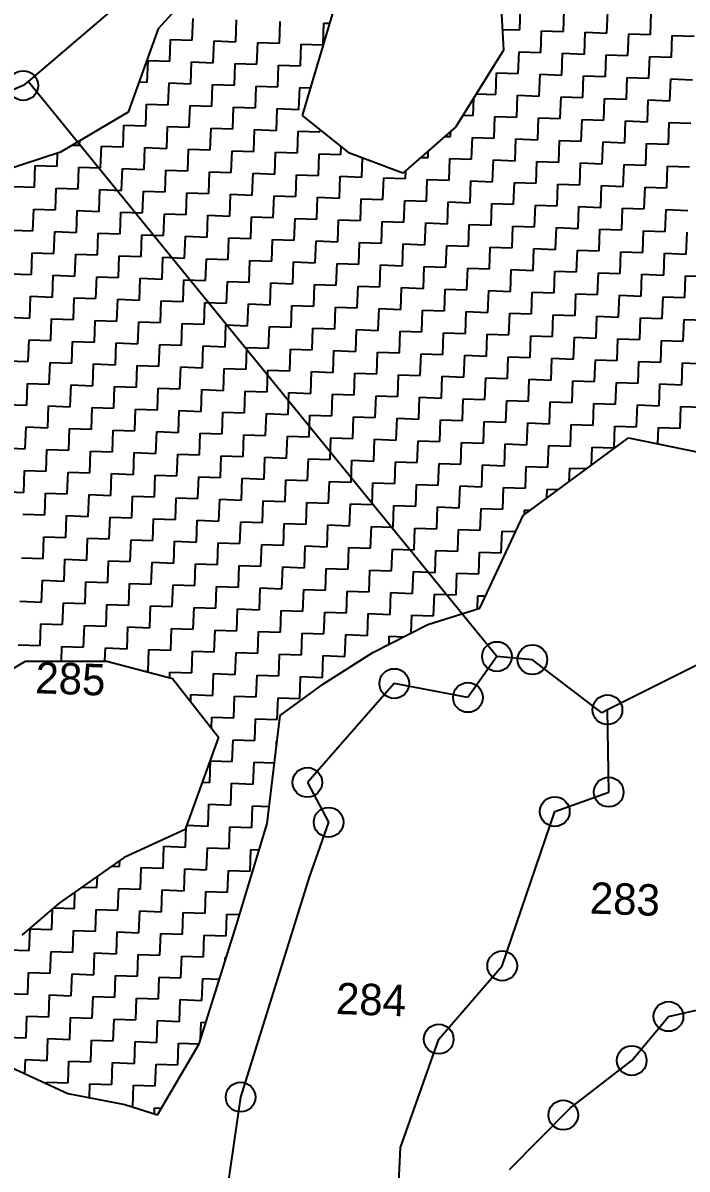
# Model space of a CAD drawing. Header units: metres. Extents: x 287345 to 291891, y 1993918 to 1999987.
# Drawn here: x 289968 to 290275, y 1999167 to 1999696 of the extents above; entities that cross this region are included whole.
import ezdxf
from ezdxf.enums import TextEntityAlignment as Align

# ---------------------------------------------------------------- set-up
doc = ezdxf.new("R2010")
doc.units = ezdxf.units.M
doc.header["$MEASUREMENT"] = 0
for name, color, linetype in [('POLY_HATCH', 12, 'Continuous'), ('POLY_PARCEL', 6, 'Continuous'), ('TEXT_PARCEL', 7, 'Continuous'), ('V_BOUND_LINE', 7, 'Continuous')]:
    doc.layers.add(name, color=color, linetype=linetype)
doc.styles.add('TEXT_MAP', font='')
doc.styles.get('TEXT_MAP').set_extended_font_data('Kruti Dev 050')

msp = doc.modelspace()

# ---------------------------------------------------------------- linework, layer by layer
for centre in [(289968.51, 1999666.63), (290187.21, 1999403.16), (290203.59, 1999401.71), (290139.8, 1999390.7), (290173.8, 1999384.27), (290238.24, 1999378.58), (290099.68, 1999345.09), (290238.8, 1999340.59), (290213.93, 1999331.58), (290109.49, 1999326.68), (290189.63, 1999260.42), (290266.4, 1999237.05), (290160.33, 1999226.64), (290249.44, 1999216.68), (290068.87, 1999199.84), (290217.84, 1999191.58)]:
    msp.add_circle(centre, 6.85)
at = {"layer": 'POLY_HATCH'}
for p, q in [((290061.22, 1999726.41), (290030.83, 1999692.75)), ((290188.61, 1999713.56), (290190.31, 1999682.93)), ((290097.48, 1999652.87), (290111.7, 1999701)), ((290030.83, 1999692.75), (290016.95, 1999654.33)), ((290190.31, 1999682.93), (290168.2, 1999647.58)), ((290016.95, 1999654.33), (289985.71, 1999635.98)), ((290119.11, 1999635.43), (290097.48, 1999652.87)), ((290168.2, 1999647.58), (290143.81, 1999626.21)), ((289985.71, 1999635.98), (289958.99, 1999627.2)), ((290143.81, 1999626.21), (290119.11, 1999635.43)), ((290199.38, 1999468.22), (290247.92, 1999504.02)), ((290247.92, 1999504.02), (290281.06, 1999497.29)), ((290179.24, 1999425.46), (290199.38, 1999468.22)), ((290155.33, 1999417.96), (290179.24, 1999425.46)), ((290129.85, 1999404.97), (290155.33, 1999417.96)), ((290107.09, 1999390.49), (290129.85, 1999404.97)), ((289942.63, 1999385.26), (289969.6, 1999400.99)), ((289969.6, 1999400.99), (290007.15, 1999401.05)), ((290007.15, 1999401.05), (290037.45, 1999393.03)), ((290037.45, 1999393.03), (290058.74, 1999365.87)), ((290087.11, 1999375.91), (290107.09, 1999390.49)), ((290081.17, 1999326.09), (290087.11, 1999375.91)), ((290058.74, 1999365.87), (290043.33, 1999323.34)), ((290043.33, 1999323.34), (290015.07, 1999310.44)), ((290067, 1999279.35), (290081.17, 1999326.09)), ((290015.07, 1999310.44), (289985.12, 1999289.27)), ((289985.12, 1999289.27), (289967.91, 1999274.59)), ((290049.76, 1999224.38), (290067, 1999279.35)), ((290030.53, 1999191.71), (290049.76, 1999224.38)), ((289963.17, 1999213.54), (289989.17, 1999201.51)), ((289989.17, 1999201.51), (290015.4, 1999196.41)), ((290015.4, 1999196.41), (290030.53, 1999191.71))]:
    msp.add_line(p, q, dxfattribs=at)
at = {"layer": 'POLY_HATCH', "linetype": 'Continuous'}
for p, q in [((290046.58, 1999687.59), (290046.94, 1999697.64)), ((290197.75, 1999692.3), (290198.11, 1999702.36)), ((290217.86, 1999691.59), (290218.22, 1999701.65)), ((290237.97, 1999690.88), (290238.33, 1999700.93)), ((290258.08, 1999690.17), (290258.44, 1999700.22)), ((290066.69, 1999686.87), (290067.05, 1999696.93)), ((290086.8, 1999686.16), (290087.16, 1999696.22)), ((290106.91, 1999685.45), (290107.26, 1999695.5)), ((290107.26, 1999695.5), (290110.04, 1999695.41)), ((290189.77, 1999692.59), (290197.75, 1999692.3)), ((290036.17, 1999677.89), (290036.53, 1999687.94)), ((290036.53, 1999687.94), (290046.58, 1999687.59)), ((290056.28, 1999677.17), (290056.64, 1999687.23)), ((290056.64, 1999687.23), (290066.69, 1999686.87)), ((290207.45, 1999681.89), (290207.81, 1999691.95)), ((290207.81, 1999691.95), (290217.86, 1999691.59)), ((290227.56, 1999681.18), (290227.92, 1999691.24)), ((290227.92, 1999691.24), (290237.97, 1999690.88)), ((290247.67, 1999680.47), (290248.03, 1999690.52)), ((290248.03, 1999690.52), (290258.08, 1999690.17)), ((290267.78, 1999679.76), (290268.14, 1999689.81)), ((290268.14, 1999689.81), (290278.19, 1999689.46)), ((290076.39, 1999676.46), (290076.75, 1999686.52)), ((290076.75, 1999686.52), (290086.8, 1999686.16)), ((290096.5, 1999675.75), (290096.85, 1999685.81)), ((290096.85, 1999685.81), (290106.91, 1999685.45)), ((290197.04, 1999672.19), (290197.4, 1999682.25)), ((290197.4, 1999682.25), (290207.45, 1999681.89)), ((290217.15, 1999671.48), (290217.51, 1999681.54)), ((290217.51, 1999681.54), (290227.56, 1999681.18)), ((290025.76, 1999668.19), (290026.12, 1999678.24)), ((290026.12, 1999678.24), (290036.17, 1999677.89)), ((290045.87, 1999667.48), (290046.23, 1999677.53)), ((290046.23, 1999677.53), (290056.28, 1999677.17)), ((290065.98, 1999666.76), (290066.33, 1999676.82)), ((290066.33, 1999676.82), (290076.39, 1999676.46)), ((290237.26, 1999670.77), (290237.62, 1999680.83)), ((290237.62, 1999680.83), (290247.67, 1999680.47)), ((290257.37, 1999670.06), (290257.73, 1999680.11)), ((290257.73, 1999680.11), (290267.78, 1999679.76)), ((290086.09, 1999666.05), (290086.44, 1999676.11)), ((290086.44, 1999676.11), (290096.5, 1999675.75)), ((290186.63, 1999662.5), (290186.99, 1999672.55)), ((290186.99, 1999672.55), (290197.04, 1999672.19)), ((290206.74, 1999661.78), (290207.1, 1999671.84)), ((290207.1, 1999671.84), (290217.15, 1999671.48)), ((290226.85, 1999661.07), (290227.21, 1999671.13)), ((290227.21, 1999671.13), (290237.26, 1999670.77)), ((290022.01, 1999668.32), (290025.76, 1999668.19)), ((290035.46, 1999657.78), (290035.82, 1999667.83)), ((290035.82, 1999667.83), (290045.87, 1999667.48)), ((290055.57, 1999657.07), (290055.92, 1999667.12)), ((290055.92, 1999667.12), (290065.98, 1999666.76)), ((290075.68, 1999656.35), (290076.03, 1999666.41)), ((290076.03, 1999666.41), (290086.09, 1999666.05)), ((290095.79, 1999655.64), (290096.14, 1999665.7)), ((290096.14, 1999665.7), (290101.22, 1999665.52)), ((290246.96, 1999660.36), (290247.32, 1999670.41)), ((290247.32, 1999670.41), (290257.37, 1999670.06)), ((290267.07, 1999659.65), (290267.42, 1999669.7)), ((290267.42, 1999669.7), (290277.48, 1999669.35)), ((290176.22, 1999652.8), (290176.51, 1999660.86)), ((290177.73, 1999662.81), (290186.63, 1999662.5)), ((290196.33, 1999652.08), (290196.69, 1999662.14)), ((290196.69, 1999662.14), (290206.74, 1999661.78)), ((290216.44, 1999651.37), (290216.8, 1999661.43)), ((290216.8, 1999661.43), (290226.85, 1999661.07)), ((290236.55, 1999650.66), (290236.91, 1999660.72)), ((290236.91, 1999660.72), (290246.96, 1999660.36)), ((290025.05, 1999648.08), (290025.41, 1999658.13)), ((290025.41, 1999658.13), (290035.46, 1999657.78)), ((290045.16, 1999647.37), (290045.51, 1999657.42)), ((290045.51, 1999657.42), (290055.57, 1999657.07)), ((290065.27, 1999646.66), (290065.62, 1999656.71)), ((290065.62, 1999656.71), (290075.68, 1999656.35)), ((290085.38, 1999645.94), (290085.73, 1999656)), ((290085.73, 1999656), (290095.79, 1999655.64)), ((290256.66, 1999649.95), (290257.01, 1999660)), ((290257.01, 1999660), (290267.07, 1999659.65)), ((290171.57, 1999652.96), (290176.22, 1999652.8)), ((290185.92, 1999642.39), (290186.28, 1999652.44)), ((290186.28, 1999652.44), (290196.33, 1999652.08)), ((290206.03, 1999641.67), (290206.39, 1999651.73)), ((290206.39, 1999651.73), (290216.44, 1999651.37)), ((290226.14, 1999640.96), (290226.5, 1999651.02)), ((290226.5, 1999651.02), (290236.55, 1999650.66)), ((290246.25, 1999640.25), (290246.6, 1999650.31)), ((290246.6, 1999650.31), (290256.66, 1999649.95)), ((290014.64, 1999638.38), (290015, 1999648.43)), ((290015, 1999648.43), (290025.05, 1999648.08)), ((290034.75, 1999637.67), (290035.1, 1999647.72)), ((290035.1, 1999647.72), (290045.16, 1999647.37)), ((290054.86, 1999636.96), (290055.21, 1999647.01)), ((290055.21, 1999647.01), (290065.27, 1999646.66)), ((290074.97, 1999636.25), (290075.32, 1999646.3)), ((290075.32, 1999646.3), (290085.38, 1999645.94)), ((290095.08, 1999635.53), (290095.43, 1999645.59)), ((290095.43, 1999645.59), (290105.49, 1999645.23)), ((290105.49, 1999645.23), (290105.53, 1999646.38)), ((290165.81, 1999643.1), (290165.9, 1999645.57)), ((290266.36, 1999639.54), (290266.71, 1999649.59)), ((290266.71, 1999649.59), (290276.77, 1999649.24)), ((289991.21, 1999639.21), (289994.53, 1999639.09)), ((289994.53, 1999639.09), (289994.6, 1999641.2)), ((290163.19, 1999643.19), (290165.81, 1999643.1)), ((290175.51, 1999632.69), (290175.87, 1999642.74)), ((290175.87, 1999642.74), (290185.92, 1999642.39)), ((290195.62, 1999631.98), (290195.98, 1999642.03)), ((290195.98, 1999642.03), (290206.03, 1999641.67)), ((290215.73, 1999631.26), (290216.08, 1999641.32)), ((290216.08, 1999641.32), (290226.14, 1999640.96)), ((290235.84, 1999630.55), (290236.19, 1999640.61)), ((290236.19, 1999640.61), (290246.25, 1999640.25)), ((290255.95, 1999629.84), (290256.3, 1999639.9)), ((290256.3, 1999639.9), (290266.36, 1999639.54)), ((289984.12, 1999629.39), (289984.34, 1999635.53)), ((290004.23, 1999628.68), (290004.58, 1999638.74)), ((290004.58, 1999638.74), (290014.64, 1999638.38)), ((290024.34, 1999627.97), (290024.69, 1999638.02)), ((290024.69, 1999638.02), (290034.75, 1999637.67)), ((290044.45, 1999627.26), (290044.8, 1999637.31)), ((290044.8, 1999637.31), (290054.86, 1999636.96)), ((290064.56, 1999626.55), (290064.91, 1999636.6)), ((290064.91, 1999636.6), (290074.97, 1999636.25)), ((290084.66, 1999625.83), (290085.02, 1999635.89)), ((290085.02, 1999635.89), (290095.08, 1999635.53)), ((290104.77, 1999625.12), (290105.13, 1999635.18)), ((290105.13, 1999635.18), (290115.18, 1999634.82)), ((290115.18, 1999634.82), (290115.31, 1999638.48)), ((290155.4, 1999633.4), (290155.51, 1999636.46)), ((289973.71, 1999619.69), (289974.07, 1999629.75)), ((289974.07, 1999629.75), (289984.12, 1999629.39)), ((289993.82, 1999618.98), (289994.17, 1999629.04)), ((289994.17, 1999629.04), (290004.23, 1999628.68)), ((290124.88, 1999624.41), (290125.19, 1999633.16)), ((290152.14, 1999633.51), (290155.4, 1999633.4)), ((290165.1, 1999622.99), (290165.46, 1999633.04)), ((290165.46, 1999633.04), (290175.51, 1999632.69)), ((290185.21, 1999622.28), (290185.57, 1999632.33)), ((290185.57, 1999632.33), (290195.62, 1999631.98)), ((290205.32, 1999621.57), (290205.67, 1999631.62)), ((290205.67, 1999631.62), (290215.73, 1999631.26)), ((290225.43, 1999620.85), (290225.78, 1999630.91)), ((290225.78, 1999630.91), (290235.84, 1999630.55)), ((290245.54, 1999620.14), (290245.89, 1999630.2)), ((290245.89, 1999630.2), (290255.95, 1999629.84)), ((290265.65, 1999619.43), (290266, 1999629.49)), ((290266, 1999629.49), (290276.06, 1999629.13)), ((290013.93, 1999618.27), (290014.28, 1999628.33)), ((290014.28, 1999628.33), (290024.34, 1999627.97)), ((290034.04, 1999617.56), (290034.39, 1999627.61)), ((290034.39, 1999627.61), (290044.45, 1999627.26)), ((290054.15, 1999616.85), (290054.5, 1999626.9)), ((290054.5, 1999626.9), (290064.56, 1999626.55)), ((290074.25, 1999616.14), (290074.61, 1999626.19)), ((290074.61, 1999626.19), (290084.66, 1999625.83)), ((290094.36, 1999615.42), (290094.72, 1999625.48)), ((290094.72, 1999625.48), (290104.77, 1999625.12)), ((290114.47, 1999614.71), (290114.83, 1999624.77)), ((290114.83, 1999624.77), (290124.88, 1999624.41)), ((290134.58, 1999614), (290134.94, 1999624.06)), ((290134.94, 1999624.06), (290144.99, 1999623.7)), ((290144.99, 1999623.7), (290145.12, 1999627.36)), ((290154.69, 1999613.29), (290155.05, 1999623.34)), ((290155.05, 1999623.34), (290165.1, 1999622.99)), ((289963.66, 1999620.05), (289973.71, 1999619.69)), ((289983.41, 1999609.28), (289983.76, 1999619.34)), ((289983.76, 1999619.34), (289993.82, 1999618.98)), ((290003.52, 1999608.57), (290003.87, 1999618.63)), ((290003.87, 1999618.63), (290013.93, 1999618.27)), ((290174.8, 1999612.58), (290175.16, 1999622.63)), ((290175.16, 1999622.63), (290185.21, 1999622.28)), ((290194.91, 1999611.87), (290195.26, 1999621.92)), ((290195.26, 1999621.92), (290205.32, 1999621.57)), ((290215.02, 1999611.16), (290215.37, 1999621.21)), ((290215.37, 1999621.21), (290225.43, 1999620.85)), ((290235.13, 1999610.44), (290235.48, 1999620.5)), ((290235.48, 1999620.5), (290245.54, 1999620.14)), ((290255.24, 1999609.73), (290255.59, 1999619.79)), ((290255.59, 1999619.79), (290265.65, 1999619.43)), ((290023.63, 1999607.86), (290023.98, 1999617.92)), ((290023.98, 1999617.92), (290034.04, 1999617.56)), ((290043.74, 1999607.15), (290044.09, 1999617.2)), ((290044.09, 1999617.2), (290054.15, 1999616.85)), ((290063.84, 1999606.44), (290064.2, 1999616.49)), ((290064.2, 1999616.49), (290074.25, 1999616.14)), ((290083.95, 1999605.73), (290084.31, 1999615.78)), ((290084.31, 1999615.78), (290094.36, 1999615.42)), ((290104.06, 1999605.01), (290104.42, 1999615.07)), ((290104.42, 1999615.07), (290114.47, 1999614.71)), ((290124.17, 1999604.3), (290124.53, 1999614.36)), ((290124.53, 1999614.36), (290134.58, 1999614)), ((290144.28, 1999603.59), (290144.64, 1999613.65)), ((290144.64, 1999613.65), (290154.69, 1999613.29)), ((290164.39, 1999602.88), (290164.75, 1999612.93)), ((290164.75, 1999612.93), (290174.8, 1999612.58)), ((289973, 1999599.59), (289973.35, 1999609.64)), ((289973.35, 1999609.64), (289983.41, 1999609.28)), ((289993.11, 1999598.87), (289993.46, 1999608.93)), ((289993.46, 1999608.93), (290003.52, 1999608.57)), ((290013.22, 1999598.16), (290013.57, 1999608.22)), ((290013.57, 1999608.22), (290023.63, 1999607.86)), ((290033.33, 1999597.45), (290033.68, 1999607.5)), ((290033.68, 1999607.5), (290043.74, 1999607.15)), ((290184.5, 1999602.17), (290184.85, 1999612.22)), ((290184.85, 1999612.22), (290194.91, 1999611.87)), ((290204.61, 1999601.46), (290204.96, 1999611.51)), ((290204.96, 1999611.51), (290215.02, 1999611.16)), ((290224.72, 1999600.74), (290225.07, 1999610.8)), ((290225.07, 1999610.8), (290235.13, 1999610.44)), ((290244.83, 1999600.03), (290245.18, 1999610.09)), ((290245.18, 1999610.09), (290255.24, 1999609.73)), ((290264.93, 1999599.32), (290265.29, 1999609.38)), ((290265.29, 1999609.38), (290275.34, 1999609.02)), ((290053.43, 1999596.74), (290053.79, 1999606.79)), ((290053.79, 1999606.79), (290063.84, 1999606.44)), ((290073.54, 1999596.03), (290073.9, 1999606.08)), ((290073.9, 1999606.08), (290083.95, 1999605.73)), ((290093.65, 1999595.32), (290094.01, 1999605.37)), ((290094.01, 1999605.37), (290104.06, 1999605.01)), ((290113.76, 1999594.6), (290114.12, 1999604.66)), ((290114.12, 1999604.66), (290124.17, 1999604.3)), ((290133.87, 1999593.89), (290134.23, 1999603.95)), ((290134.23, 1999603.95), (290144.28, 1999603.59)), ((290153.98, 1999593.18), (290154.33, 1999603.24)), ((290154.33, 1999603.24), (290164.39, 1999602.88)), ((290174.09, 1999592.47), (290174.44, 1999602.52)), ((290174.44, 1999602.52), (290184.5, 1999602.17)), ((289962.94, 1999599.94), (289973, 1999599.59)), ((289982.7, 1999589.17), (289983.05, 1999599.23)), ((289983.05, 1999599.23), (289993.11, 1999598.87)), ((290002.81, 1999588.46), (290003.16, 1999598.52)), ((290003.16, 1999598.52), (290013.22, 1999598.16)), ((290022.91, 1999587.75), (290023.27, 1999597.81)), ((290023.27, 1999597.81), (290033.33, 1999597.45)), ((290043.02, 1999587.04), (290043.38, 1999597.09)), ((290043.38, 1999597.09), (290053.43, 1999596.74)), ((290194.2, 1999591.76), (290194.55, 1999601.81)), ((290194.55, 1999601.81), (290204.61, 1999601.46)), ((290214.31, 1999591.05), (290214.66, 1999601.1)), ((290214.66, 1999601.1), (290224.72, 1999600.74)), ((290234.41, 1999590.33), (290234.77, 1999600.39)), ((290234.77, 1999600.39), (290244.83, 1999600.03)), ((290254.52, 1999589.62), (290254.88, 1999599.68)), ((290254.88, 1999599.68), (290264.93, 1999599.32)), ((290274.63, 1999588.91), (290274.99, 1999598.97)), ((290063.13, 1999586.33), (290063.49, 1999596.38)), ((290063.49, 1999596.38), (290073.54, 1999596.03)), ((290083.24, 1999585.62), (290083.6, 1999595.67)), ((290083.6, 1999595.67), (290093.65, 1999595.32)), ((290103.35, 1999584.91), (290103.71, 1999594.96)), ((290103.71, 1999594.96), (290113.76, 1999594.6)), ((290123.46, 1999584.19), (290123.82, 1999594.25)), ((290123.82, 1999594.25), (290133.87, 1999593.89)), ((290143.57, 1999583.48), (290143.92, 1999593.54)), ((290143.92, 1999593.54), (290153.98, 1999593.18)), ((290163.68, 1999582.77), (290164.03, 1999592.83)), ((290164.03, 1999592.83), (290174.09, 1999592.47)), ((290183.79, 1999582.06), (290184.14, 1999592.11)), ((290184.14, 1999592.11), (290194.2, 1999591.76)), ((289972.29, 1999579.48), (289972.64, 1999589.53)), ((289972.64, 1999589.53), (289982.7, 1999589.17)), ((289992.4, 1999578.76), (289992.75, 1999588.82)), ((289992.75, 1999588.82), (290002.81, 1999588.46)), ((290012.5, 1999578.05), (290012.86, 1999588.11)), ((290012.86, 1999588.11), (290022.91, 1999587.75)), ((290032.61, 1999577.34), (290032.97, 1999587.4)), ((290032.97, 1999587.4), (290043.02, 1999587.04)), ((290052.72, 1999576.63), (290053.08, 1999586.68)), ((290053.08, 1999586.68), (290063.13, 1999586.33)), ((290203.9, 1999581.35), (290204.25, 1999591.4)), ((290204.25, 1999591.4), (290214.31, 1999591.05)), ((290224, 1999580.64), (290224.36, 1999590.69)), ((290224.36, 1999590.69), (290234.41, 1999590.33)), ((290244.11, 1999579.92), (290244.47, 1999589.98)), ((290244.47, 1999589.98), (290254.52, 1999589.62)), ((290264.22, 1999579.21), (290264.58, 1999589.27)), ((290264.58, 1999589.27), (290274.63, 1999588.91)), ((290072.83, 1999575.92), (290073.19, 1999585.97)), ((290073.19, 1999585.97), (290083.24, 1999585.62)), ((290092.94, 1999575.21), (290093.3, 1999585.26)), ((290093.3, 1999585.26), (290103.35, 1999584.91)), ((290113.05, 1999574.5), (290113.41, 1999584.55)), ((290113.41, 1999584.55), (290123.46, 1999584.19)), ((290133.16, 1999573.78), (290133.51, 1999583.84)), ((290133.51, 1999583.84), (290143.57, 1999583.48)), ((290153.27, 1999573.07), (290153.62, 1999583.13)), ((290153.62, 1999583.13), (290163.68, 1999582.77)), ((290173.38, 1999572.36), (290173.73, 1999582.41)), ((290173.73, 1999582.41), (290183.79, 1999582.06)), ((290193.49, 1999571.65), (290193.84, 1999581.7)), ((290193.84, 1999581.7), (290203.9, 1999581.35)), ((289962.23, 1999579.83), (289972.29, 1999579.48)), ((289981.99, 1999569.07), (289982.34, 1999579.12)), ((289982.34, 1999579.12), (289992.4, 1999578.76)), ((290002.09, 1999568.35), (290002.45, 1999578.41)), ((290002.45, 1999578.41), (290012.5, 1999578.05)), ((290022.2, 1999567.64), (290022.56, 1999577.7)), ((290022.56, 1999577.7), (290032.61, 1999577.34)), ((290042.31, 1999566.93), (290042.67, 1999576.99)), ((290042.67, 1999576.99), (290052.72, 1999576.63)), ((290062.42, 1999566.22), (290062.78, 1999576.27)), ((290062.78, 1999576.27), (290072.83, 1999575.92)), ((290213.59, 1999570.94), (290213.95, 1999580.99)), ((290213.95, 1999580.99), (290224, 1999580.64)), ((290233.7, 1999570.23), (290234.06, 1999580.28)), ((290234.06, 1999580.28), (290244.11, 1999579.92)), ((290253.81, 1999569.51), (290254.17, 1999579.57)), ((290254.17, 1999579.57), (290264.22, 1999579.21)), ((290273.92, 1999568.8), (290274.28, 1999578.86)), ((290274.28, 1999578.86), (290284.33, 1999578.5)), ((290082.53, 1999565.51), (290082.89, 1999575.56)), ((290082.89, 1999575.56), (290092.94, 1999575.21)), ((290102.64, 1999564.8), (290102.99, 1999574.85)), ((290102.99, 1999574.85), (290113.05, 1999574.5)), ((290122.75, 1999564.08), (290123.1, 1999574.14)), ((290123.1, 1999574.14), (290133.16, 1999573.78)), ((290142.86, 1999563.37), (290143.21, 1999573.43)), ((290143.21, 1999573.43), (290153.27, 1999573.07)), ((290162.97, 1999562.66), (290163.32, 1999572.72)), ((290163.32, 1999572.72), (290173.38, 1999572.36)), ((290183.08, 1999561.95), (290183.43, 1999572)), ((290183.43, 1999572), (290193.49, 1999571.65)), ((290203.18, 1999561.24), (290203.54, 1999571.29)), ((290203.54, 1999571.29), (290213.59, 1999570.94)), ((290223.29, 1999560.53), (290223.65, 1999570.58)), ((290223.65, 1999570.58), (290233.7, 1999570.23)), ((289971.57, 1999559.37), (289971.93, 1999569.42)), ((289971.93, 1999569.42), (289981.99, 1999569.07)), ((289991.68, 1999558.66), (289992.04, 1999568.71)), ((289992.04, 1999568.71), (290002.09, 1999568.35)), ((290011.79, 1999557.94), (290012.15, 1999568)), ((290012.15, 1999568), (290022.2, 1999567.64)), ((290031.9, 1999557.23), (290032.26, 1999567.29)), ((290032.26, 1999567.29), (290042.31, 1999566.93)), ((290052.01, 1999556.52), (290052.37, 1999566.58)), ((290052.37, 1999566.58), (290062.42, 1999566.22)), ((290072.12, 1999555.81), (290072.48, 1999565.86)), ((290072.48, 1999565.86), (290082.53, 1999565.51)), ((290092.23, 1999555.1), (290092.58, 1999565.15)), ((290092.58, 1999565.15), (290102.64, 1999564.8)), ((290243.4, 1999559.82), (290243.76, 1999569.87)), ((290243.76, 1999569.87), (290253.81, 1999569.51)), ((290263.51, 1999559.1), (290263.87, 1999569.16)), ((290263.87, 1999569.16), (290273.92, 1999568.8)), ((290112.34, 1999554.39), (290112.69, 1999564.44)), ((290112.69, 1999564.44), (290122.75, 1999564.08)), ((290132.45, 1999553.67), (290132.8, 1999563.73)), ((290132.8, 1999563.73), (290142.86, 1999563.37)), ((290152.56, 1999552.96), (290152.91, 1999563.02)), ((290152.91, 1999563.02), (290162.97, 1999562.66)), ((290172.66, 1999552.25), (290173.02, 1999562.31)), ((290173.02, 1999562.31), (290183.08, 1999561.95)), ((290192.77, 1999551.54), (290193.13, 1999561.59)), ((290193.13, 1999561.59), (290203.18, 1999561.24)), ((290212.88, 1999550.83), (290213.24, 1999560.88)), ((290213.24, 1999560.88), (290223.29, 1999560.53)), ((290232.99, 1999550.12), (290233.35, 1999560.17)), ((290233.35, 1999560.17), (290243.4, 1999559.82)), ((289961.52, 1999559.72), (289971.57, 1999559.37)), ((289981.27, 1999548.96), (289981.63, 1999559.01)), ((289981.63, 1999559.01), (289991.68, 1999558.66)), ((290001.38, 1999548.25), (290001.74, 1999558.3)), ((290001.74, 1999558.3), (290011.79, 1999557.94)), ((290021.49, 1999547.53), (290021.85, 1999557.59)), ((290021.85, 1999557.59), (290031.9, 1999557.23)), ((290041.6, 1999546.82), (290041.96, 1999556.88)), ((290041.96, 1999556.88), (290052.01, 1999556.52)), ((290061.71, 1999546.11), (290062.07, 1999556.17)), ((290062.07, 1999556.17), (290072.12, 1999555.81)), ((290081.82, 1999545.4), (290082.17, 1999555.45)), ((290082.17, 1999555.45), (290092.23, 1999555.1)), ((290101.93, 1999544.69), (290102.28, 1999554.74)), ((290102.28, 1999554.74), (290112.34, 1999554.39)), ((290253.1, 1999549.41), (290253.46, 1999559.46)), ((290253.46, 1999559.46), (290263.51, 1999559.1)), ((290273.21, 1999548.69), (290273.57, 1999558.75)), ((290273.57, 1999558.75), (290283.62, 1999558.39)), ((289970.86, 1999539.26), (289971.22, 1999549.31)), ((289971.22, 1999549.31), (289981.27, 1999548.96)), ((290122.04, 1999543.98), (290122.39, 1999554.03)), ((290122.39, 1999554.03), (290132.45, 1999553.67)), ((290142.15, 1999543.26), (290142.5, 1999553.32)), ((290142.5, 1999553.32), (290152.56, 1999552.96)), ((290162.25, 1999542.55), (290162.61, 1999552.61)), ((290162.61, 1999552.61), (290172.66, 1999552.25)), ((290182.36, 1999541.84), (290182.72, 1999551.9)), ((290182.72, 1999551.9), (290192.77, 1999551.54)), ((290202.47, 1999541.13), (290202.83, 1999551.18)), ((290202.83, 1999551.18), (290212.88, 1999550.83)), ((290222.58, 1999540.42), (290222.94, 1999550.47)), ((290222.94, 1999550.47), (290232.99, 1999550.12)), ((290242.69, 1999539.71), (290243.05, 1999549.76)), ((290243.05, 1999549.76), (290253.1, 1999549.41)), ((289990.97, 1999538.55), (289991.33, 1999548.6)), ((289991.33, 1999548.6), (290001.38, 1999548.25)), ((290011.08, 1999537.84), (290011.44, 1999547.89)), ((290011.44, 1999547.89), (290021.49, 1999547.53)), ((290031.19, 1999537.12), (290031.55, 1999547.18)), ((290031.55, 1999547.18), (290041.6, 1999546.82)), ((290051.3, 1999536.41), (290051.66, 1999546.47)), ((290051.66, 1999546.47), (290061.71, 1999546.11)), ((290071.41, 1999535.7), (290071.76, 1999545.75)), ((290071.76, 1999545.75), (290081.82, 1999545.4)), ((290091.52, 1999534.99), (290091.87, 1999545.04)), ((290091.87, 1999545.04), (290101.93, 1999544.69)), ((290111.63, 1999534.28), (290111.98, 1999544.33)), ((290111.98, 1999544.33), (290122.04, 1999543.98)), ((290262.8, 1999538.99), (290263.16, 1999549.05)), ((290263.16, 1999549.05), (290273.21, 1999548.69)), ((289960.81, 1999539.61), (289970.86, 1999539.26)), ((289980.56, 1999528.85), (289980.92, 1999538.9)), ((289980.92, 1999538.9), (289990.97, 1999538.55)), ((290131.74, 1999533.57), (290132.09, 1999543.62)), ((290132.09, 1999543.62), (290142.15, 1999543.26)), ((290151.84, 1999532.85), (290152.2, 1999542.91)), ((290152.2, 1999542.91), (290162.25, 1999542.55)), ((290171.95, 1999532.14), (290172.31, 1999542.2)), ((290172.31, 1999542.2), (290182.36, 1999541.84)), ((290192.06, 1999531.43), (290192.42, 1999541.49)), ((290192.42, 1999541.49), (290202.47, 1999541.13)), ((290212.17, 1999530.72), (290212.53, 1999540.77)), ((290212.53, 1999540.77), (290222.58, 1999540.42)), ((290232.28, 1999530.01), (290232.64, 1999540.06)), ((290232.64, 1999540.06), (290242.69, 1999539.71)), ((290252.39, 1999529.3), (290252.74, 1999539.35)), ((290252.74, 1999539.35), (290262.8, 1999538.99)), ((290000.67, 1999528.14), (290001.03, 1999538.19)), ((290001.03, 1999538.19), (290011.08, 1999537.84)), ((290020.78, 1999527.42), (290021.14, 1999537.48)), ((290021.14, 1999537.48), (290031.19, 1999537.12)), ((290040.89, 1999526.71), (290041.24, 1999536.77)), ((290041.24, 1999536.77), (290051.3, 1999536.41)), ((290061, 1999526), (290061.35, 1999536.06)), ((290061.35, 1999536.06), (290071.41, 1999535.7)), ((290081.11, 1999525.29), (290081.46, 1999535.34)), ((290081.46, 1999535.34), (290091.52, 1999534.99)), ((290101.22, 1999524.58), (290101.57, 1999534.63)), ((290101.57, 1999534.63), (290111.63, 1999534.28)), ((290121.32, 1999523.87), (290121.68, 1999533.92)), ((290121.68, 1999533.92), (290131.74, 1999533.57)), ((290272.5, 1999528.58), (290272.85, 1999538.64)), ((290272.85, 1999538.64), (290282.91, 1999538.28)), ((289970.15, 1999519.15), (289970.51, 1999529.2)), ((289970.51, 1999529.2), (289980.56, 1999528.85)), ((289990.26, 1999518.44), (289990.62, 1999528.49)), ((289990.62, 1999528.49), (290000.67, 1999528.14)), ((290141.43, 1999523.16), (290141.79, 1999533.21)), ((290141.79, 1999533.21), (290151.84, 1999532.85)), ((290161.54, 1999522.44), (290161.9, 1999532.5)), ((290161.9, 1999532.5), (290171.95, 1999532.14)), ((290181.65, 1999521.73), (290182.01, 1999531.79)), ((290182.01, 1999531.79), (290192.06, 1999531.43)), ((290201.76, 1999521.02), (290202.12, 1999531.08)), ((290202.12, 1999531.08), (290212.17, 1999530.72)), ((290221.87, 1999520.31), (290222.23, 1999530.36)), ((290222.23, 1999530.36), (290232.28, 1999530.01)), ((290241.98, 1999519.6), (290242.33, 1999529.65)), ((290242.33, 1999529.65), (290252.39, 1999529.3)), ((290262.09, 1999518.89), (290262.44, 1999528.94)), ((290262.44, 1999528.94), (290272.5, 1999528.58)), ((290010.37, 1999517.73), (290010.73, 1999527.78)), ((290010.73, 1999527.78), (290020.78, 1999527.42)), ((290030.48, 1999517.01), (290030.83, 1999527.07)), ((290030.83, 1999527.07), (290040.89, 1999526.71)), ((290050.59, 1999516.3), (290050.94, 1999526.36)), ((290050.94, 1999526.36), (290061, 1999526)), ((290070.7, 1999515.59), (290071.05, 1999525.65)), ((290071.05, 1999525.65), (290081.11, 1999525.29)), ((290090.81, 1999514.88), (290091.16, 1999524.93)), ((290091.16, 1999524.93), (290101.22, 1999524.58)), ((290110.91, 1999514.17), (290111.27, 1999524.22)), ((290111.27, 1999524.22), (290121.32, 1999523.87)), ((290131.02, 1999513.46), (290131.38, 1999523.51)), ((290131.38, 1999523.51), (290141.43, 1999523.16)), ((289960.1, 1999519.51), (289970.15, 1999519.15)), ((289979.85, 1999508.74), (289980.21, 1999518.79)), ((289980.21, 1999518.79), (289990.26, 1999518.44)), ((289999.96, 1999508.03), (290000.32, 1999518.08)), ((290000.32, 1999518.08), (290010.37, 1999517.73)), ((290151.13, 1999512.75), (290151.49, 1999522.8)), ((290151.49, 1999522.8), (290161.54, 1999522.44)), ((290171.24, 1999512.03), (290171.6, 1999522.09)), ((290171.6, 1999522.09), (290181.65, 1999521.73)), ((290191.35, 1999511.32), (290191.71, 1999521.38)), ((290191.71, 1999521.38), (290201.76, 1999521.02)), ((290211.46, 1999510.61), (290211.82, 1999520.66)), ((290211.82, 1999520.66), (290221.87, 1999520.31)), ((290231.57, 1999509.9), (290231.92, 1999519.95)), ((290231.92, 1999519.95), (290241.98, 1999519.6)), ((290251.68, 1999509.19), (290252.03, 1999519.24)), ((290252.03, 1999519.24), (290262.09, 1999518.89)), ((290271.79, 1999508.48), (290272.14, 1999518.53)), ((290272.14, 1999518.53), (290282.2, 1999518.17)), ((290020.07, 1999507.32), (290020.42, 1999517.37)), ((290020.42, 1999517.37), (290030.48, 1999517.01)), ((290040.18, 1999506.6), (290040.53, 1999516.66)), ((290040.53, 1999516.66), (290050.59, 1999516.3)), ((290060.29, 1999505.89), (290060.64, 1999515.95)), ((290060.64, 1999515.95), (290070.7, 1999515.59)), ((290080.4, 1999505.18), (290080.75, 1999515.24)), ((290080.75, 1999515.24), (290090.81, 1999514.88)), ((290100.5, 1999504.47), (290100.86, 1999514.52)), ((290100.86, 1999514.52), (290110.91, 1999514.17)), ((290120.61, 1999503.76), (290120.97, 1999513.81)), ((290120.97, 1999513.81), (290131.02, 1999513.46)), ((290140.72, 1999503.05), (290141.08, 1999513.1)), ((290141.08, 1999513.1), (290151.13, 1999512.75)), ((290160.83, 1999502.33), (290161.19, 1999512.39)), ((290161.19, 1999512.39), (290171.24, 1999512.03)), ((289969.44, 1999499.04), (289969.8, 1999509.09)), ((289969.8, 1999509.09), (289979.85, 1999508.74)), ((289989.55, 1999498.33), (289989.91, 1999508.38)), ((289989.91, 1999508.38), (289999.96, 1999508.03)), ((290009.66, 1999497.62), (290010.01, 1999507.67)), ((290010.01, 1999507.67), (290020.07, 1999507.32)), ((290180.94, 1999501.62), (290181.3, 1999511.68)), ((290181.3, 1999511.68), (290191.35, 1999511.32)), ((290201.05, 1999500.91), (290201.41, 1999510.97)), ((290201.41, 1999510.97), (290211.46, 1999510.61)), ((290221.16, 1999500.2), (290221.51, 1999510.25)), ((290221.51, 1999510.25), (290231.57, 1999509.9)), ((290241.27, 1999499.49), (290241.62, 1999509.54)), ((290241.62, 1999509.54), (290251.68, 1999509.19)), ((290261.46, 1999501.27), (290261.73, 1999508.83)), ((290261.73, 1999508.83), (290271.79, 1999508.48)), ((290029.77, 1999496.91), (290030.12, 1999506.96)), ((290030.12, 1999506.96), (290040.18, 1999506.6)), ((290049.88, 1999496.19), (290050.23, 1999506.25)), ((290050.23, 1999506.25), (290060.29, 1999505.89)), ((290069.99, 1999495.48), (290070.34, 1999505.54)), ((290070.34, 1999505.54), (290080.4, 1999505.18)), ((290090.09, 1999494.77), (290090.45, 1999504.83)), ((290090.45, 1999504.83), (290100.5, 1999504.47)), ((290110.2, 1999494.06), (290110.56, 1999504.11)), ((290110.56, 1999504.11), (290120.61, 1999503.76)), ((290130.31, 1999493.35), (290130.67, 1999503.4)), ((290130.67, 1999503.4), (290140.72, 1999503.05)), ((290150.42, 1999492.64), (290150.78, 1999502.69)), ((290150.78, 1999502.69), (290160.83, 1999502.33)), ((290170.53, 1999491.92), (290170.89, 1999501.98)), ((290170.89, 1999501.98), (290180.94, 1999501.62)), ((289959.39, 1999499.4), (289969.44, 1999499.04)), ((289979.14, 1999488.63), (289979.49, 1999498.68)), ((289979.49, 1999498.68), (289989.55, 1999498.33)), ((289999.25, 1999487.92), (289999.6, 1999497.97)), ((289999.6, 1999497.97), (290009.66, 1999497.62)), ((290019.36, 1999487.21), (290019.71, 1999497.26)), ((290019.71, 1999497.26), (290029.77, 1999496.91)), ((290039.47, 1999486.5), (290039.82, 1999496.55)), ((290039.82, 1999496.55), (290049.88, 1999496.19)), ((290190.64, 1999491.21), (290190.99, 1999501.27)), ((290190.99, 1999501.27), (290201.05, 1999500.91)), ((290210.75, 1999490.5), (290211.1, 1999500.56)), ((290211.1, 1999500.56), (290221.16, 1999500.2)), ((290230.92, 1999491.48), (290231.21, 1999499.84)), ((290231.21, 1999499.84), (290241.27, 1999499.49)), ((290059.57, 1999485.78), (290059.93, 1999495.84)), ((290059.93, 1999495.84), (290069.99, 1999495.48)), ((290079.68, 1999485.07), (290080.04, 1999495.13)), ((290080.04, 1999495.13), (290090.09, 1999494.77)), ((290099.79, 1999484.36), (290100.15, 1999494.42)), ((290100.15, 1999494.42), (290110.2, 1999494.06)), ((290119.9, 1999483.65), (290120.26, 1999493.7)), ((290120.26, 1999493.7), (290130.31, 1999493.35)), ((290140.01, 1999482.94), (290140.37, 1999492.99)), ((290140.37, 1999492.99), (290150.42, 1999492.64)), ((290160.12, 1999482.23), (290160.48, 1999492.28)), ((290160.48, 1999492.28), (290170.53, 1999491.92)), ((290180.23, 1999481.51), (290180.58, 1999491.57)), ((290180.58, 1999491.57), (290190.64, 1999491.21)), ((289968.73, 1999478.93), (289969.08, 1999488.99)), ((289969.08, 1999488.99), (289979.14, 1999488.63)), ((289988.84, 1999478.22), (289989.19, 1999488.27)), ((289989.19, 1999488.27), (289999.25, 1999487.92)), ((290008.95, 1999477.51), (290009.3, 1999487.56)), ((290009.3, 1999487.56), (290019.36, 1999487.21)), ((290029.06, 1999476.8), (290029.41, 1999486.85)), ((290029.41, 1999486.85), (290039.47, 1999486.5)), ((290049.16, 1999476.08), (290049.52, 1999486.14)), ((290049.52, 1999486.14), (290059.57, 1999485.78)), ((290200.34, 1999480.8), (290200.69, 1999490.86)), ((290200.69, 1999490.86), (290210.75, 1999490.5)), ((290220.58, 1999483.85), (290220.8, 1999490.15)), ((290220.8, 1999490.15), (290228.73, 1999489.86)), ((290069.27, 1999475.37), (290069.63, 1999485.43)), ((290069.63, 1999485.43), (290079.68, 1999485.07)), ((290089.38, 1999474.66), (290089.74, 1999484.72)), ((290089.74, 1999484.72), (290099.79, 1999484.36)), ((290109.49, 1999473.95), (290109.85, 1999484)), ((290109.85, 1999484), (290119.9, 1999483.65)), ((290129.6, 1999473.24), (290129.96, 1999483.29)), ((290129.96, 1999483.29), (290140.01, 1999482.94)), ((290149.71, 1999472.53), (290150.07, 1999482.58)), ((290150.07, 1999482.58), (290160.12, 1999482.23)), ((290169.82, 1999471.82), (290170.17, 1999481.87)), ((290170.17, 1999481.87), (290180.23, 1999481.51)), ((290189.93, 1999471.1), (290190.28, 1999481.16)), ((290190.28, 1999481.16), (290200.34, 1999480.8)), ((289958.67, 1999479.29), (289968.73, 1999478.93)), ((289978.43, 1999468.52), (289978.78, 1999478.58)), ((289978.78, 1999478.58), (289988.84, 1999478.22)), ((289998.54, 1999467.81), (289998.89, 1999477.86)), ((289998.89, 1999477.86), (290008.95, 1999477.51)), ((290018.65, 1999467.1), (290019, 1999477.15)), ((290019, 1999477.15), (290029.06, 1999476.8)), ((290038.75, 1999466.39), (290039.11, 1999476.44)), ((290039.11, 1999476.44), (290049.16, 1999476.08)), ((290058.86, 1999465.67), (290059.22, 1999475.73)), ((290059.22, 1999475.73), (290069.27, 1999475.37)), ((290210.24, 1999476.23), (290210.39, 1999480.45)), ((290210.39, 1999480.45), (290215.71, 1999480.26)), ((290078.97, 1999464.96), (290079.33, 1999475.02)), ((290079.33, 1999475.02), (290089.38, 1999474.66)), ((290099.08, 1999464.25), (290099.44, 1999474.31)), ((290099.44, 1999474.31), (290109.49, 1999473.95)), ((290119.19, 1999463.54), (290119.55, 1999473.59)), ((290119.55, 1999473.59), (290129.6, 1999473.24)), ((290139.3, 1999462.83), (290139.66, 1999472.88)), ((290139.66, 1999472.88), (290149.71, 1999472.53)), ((290159.41, 1999462.12), (290159.76, 1999472.17)), ((290159.76, 1999472.17), (290169.82, 1999471.82)), ((290179.52, 1999461.41), (290179.87, 1999471.46)), ((290179.87, 1999471.46), (290189.93, 1999471.1)), ((290199.91, 1999468.6), (290199.98, 1999470.75)), ((290199.98, 1999470.75), (290202.68, 1999470.65)), ((289968.37, 1999468.88), (289978.43, 1999468.52)), ((289988.13, 1999458.11), (289988.48, 1999468.17)), ((289988.48, 1999468.17), (289998.54, 1999467.81)), ((290008.24, 1999457.4), (290008.59, 1999467.45)), ((290008.59, 1999467.45), (290018.65, 1999467.1)), ((290028.34, 1999456.69), (290028.7, 1999466.74)), ((290028.7, 1999466.74), (290038.75, 1999466.39)), ((290048.45, 1999455.98), (290048.81, 1999466.03)), ((290048.81, 1999466.03), (290058.86, 1999465.67)), ((290068.56, 1999455.26), (290068.92, 1999465.32)), ((290068.92, 1999465.32), (290078.97, 1999464.96)), ((290088.67, 1999454.55), (290089.03, 1999464.61)), ((290089.03, 1999464.61), (290099.08, 1999464.25)), ((290108.78, 1999453.84), (290109.14, 1999463.9)), ((290109.14, 1999463.9), (290119.19, 1999463.54)), ((290128.89, 1999453.13), (290129.24, 1999463.18)), ((290129.24, 1999463.18), (290139.3, 1999462.83)), ((290149, 1999452.42), (290149.35, 1999462.47)), ((290149.35, 1999462.47), (290159.41, 1999462.12)), ((290169.11, 1999451.71), (290169.46, 1999461.76)), ((290169.46, 1999461.76), (290179.52, 1999461.41)), ((290189.22, 1999450.99), (290189.57, 1999461.05)), ((290189.57, 1999461.05), (290195.9, 1999460.83)), ((289977.72, 1999448.41), (289978.07, 1999458.47)), ((289978.07, 1999458.47), (289988.13, 1999458.11)), ((289997.82, 1999447.7), (289998.18, 1999457.75)), ((289998.18, 1999457.75), (290008.24, 1999457.4)), ((290017.93, 1999446.99), (290018.29, 1999457.04)), ((290018.29, 1999457.04), (290028.34, 1999456.69)), ((290038.04, 1999446.28), (290038.4, 1999456.33)), ((290038.4, 1999456.33), (290048.45, 1999455.98)), ((290058.15, 1999445.57), (290058.51, 1999455.62)), ((290058.51, 1999455.62), (290068.56, 1999455.26)), ((290078.26, 1999444.85), (290078.62, 1999454.91)), ((290078.62, 1999454.91), (290088.67, 1999454.55)), ((290098.37, 1999444.14), (290098.73, 1999454.2)), ((290098.73, 1999454.2), (290108.78, 1999453.84)), ((290118.48, 1999443.43), (290118.83, 1999453.49)), ((290118.83, 1999453.49), (290128.89, 1999453.13)), ((290138.59, 1999442.72), (290138.94, 1999452.77)), ((290138.94, 1999452.77), (290149, 1999452.42)), ((290158.7, 1999442.01), (290159.05, 1999452.06)), ((290159.05, 1999452.06), (290169.11, 1999451.71)), ((290178.81, 1999441.3), (290179.16, 1999451.35)), ((290179.16, 1999451.35), (290189.22, 1999450.99)), ((289967.66, 1999448.77), (289977.72, 1999448.41)), ((289987.41, 1999438), (289987.77, 1999448.06)), ((289987.77, 1999448.06), (289997.82, 1999447.7)), ((290007.52, 1999437.29), (290007.88, 1999447.34)), ((290007.88, 1999447.34), (290017.93, 1999446.99)), ((290027.63, 1999436.58), (290027.99, 1999446.63)), ((290027.99, 1999446.63), (290038.04, 1999446.28)), ((290047.74, 1999435.87), (290048.1, 1999445.92)), ((290048.1, 1999445.92), (290058.15, 1999445.57)), ((290067.85, 1999435.16), (290068.21, 1999445.21)), ((290068.21, 1999445.21), (290078.26, 1999444.85)), ((290087.96, 1999434.44), (290088.32, 1999444.5)), ((290088.32, 1999444.5), (290098.37, 1999444.14)), ((290108.07, 1999433.73), (290108.42, 1999443.79)), ((290108.42, 1999443.79), (290118.48, 1999443.43)), ((289977, 1999428.3), (289977.36, 1999438.36)), ((289977.36, 1999438.36), (289987.41, 1999438)), ((290128.18, 1999433.02), (290128.53, 1999443.08)), ((290128.53, 1999443.08), (290138.59, 1999442.72)), ((290148.29, 1999432.31), (290148.64, 1999442.36)), ((290148.64, 1999442.36), (290158.7, 1999442.01)), ((290168.4, 1999431.6), (290168.75, 1999441.65)), ((290168.75, 1999441.65), (290178.81, 1999441.3)), ((289997.11, 1999427.59), (289997.47, 1999437.65)), ((289997.47, 1999437.65), (290007.52, 1999437.29)), ((290017.22, 1999426.88), (290017.58, 1999436.93)), ((290017.58, 1999436.93), (290027.63, 1999436.58)), ((290037.33, 1999426.17), (290037.69, 1999436.22)), ((290037.69, 1999436.22), (290047.74, 1999435.87)), ((290057.44, 1999425.46), (290057.8, 1999435.51)), ((290057.8, 1999435.51), (290067.85, 1999435.16)), ((290077.55, 1999424.75), (290077.9, 1999434.8)), ((290077.9, 1999434.8), (290087.96, 1999434.44)), ((290097.66, 1999424.03), (290098.01, 1999434.09)), ((290098.01, 1999434.09), (290108.07, 1999433.73)), ((290117.77, 1999423.32), (290118.12, 1999433.38)), ((290118.12, 1999433.38), (290128.18, 1999433.02)), ((289966.95, 1999428.66), (289977, 1999428.3)), ((289986.7, 1999417.89), (289987.06, 1999427.95)), ((289987.06, 1999427.95), (289997.11, 1999427.59)), ((290137.88, 1999422.61), (290138.23, 1999432.66)), ((290138.23, 1999432.66), (290148.29, 1999432.31)), ((290157.99, 1999421.9), (290158.34, 1999431.95)), ((290158.34, 1999431.95), (290168.4, 1999431.6)), ((290178.23, 1999425.14), (290178.45, 1999431.24)), ((290178.45, 1999431.24), (290181.9, 1999431.12)), ((290006.81, 1999417.18), (290007.17, 1999427.24)), ((290007.17, 1999427.24), (290017.22, 1999426.88)), ((290026.92, 1999416.47), (290027.28, 1999426.52)), ((290027.28, 1999426.52), (290037.33, 1999426.17)), ((290047.03, 1999415.76), (290047.39, 1999425.81)), ((290047.39, 1999425.81), (290057.44, 1999425.46)), ((290067.14, 1999415.05), (290067.49, 1999425.1)), ((290067.49, 1999425.1), (290077.55, 1999424.75)), ((290087.25, 1999414.33), (290087.6, 1999424.39)), ((290087.6, 1999424.39), (290097.66, 1999424.03)), ((290107.36, 1999413.62), (290107.71, 1999423.68)), ((290107.71, 1999423.68), (290117.77, 1999423.32)), ((290127.47, 1999412.91), (290127.82, 1999422.97)), ((290127.82, 1999422.97), (290137.88, 1999422.61)), ((289976.29, 1999408.19), (289976.65, 1999418.25)), ((289976.65, 1999418.25), (289986.7, 1999417.89)), ((289996.4, 1999407.48), (289996.76, 1999417.54)), ((289996.76, 1999417.54), (290006.81, 1999417.18)), ((290147.64, 1999414.04), (290147.93, 1999422.25)), ((290147.93, 1999422.25), (290157.99, 1999421.9)), ((290016.51, 1999406.77), (290016.87, 1999416.83)), ((290016.87, 1999416.83), (290026.92, 1999416.47)), ((290036.62, 1999406.06), (290036.98, 1999416.11)), ((290036.98, 1999416.11), (290047.03, 1999415.76)), ((290056.73, 1999405.35), (290057.08, 1999415.4)), ((290057.08, 1999415.4), (290067.14, 1999415.05)), ((290076.84, 1999404.64), (290077.19, 1999414.69)), ((290077.19, 1999414.69), (290087.25, 1999414.33)), ((290096.95, 1999403.92), (290097.3, 1999413.98)), ((290097.3, 1999413.98), (290107.36, 1999413.62)), ((290117.06, 1999403.21), (290117.41, 1999413.27)), ((290117.41, 1999413.27), (290127.47, 1999412.91)), ((290137.39, 1999408.81), (290137.52, 1999412.56)), ((290137.52, 1999412.56), (290144.26, 1999412.32)), ((289966.24, 1999408.55), (289976.29, 1999408.19)), ((289986.11, 1999401.01), (289986.35, 1999407.84)), ((289986.35, 1999407.84), (289996.4, 1999407.48)), ((290006.24, 1999401.04), (290006.46, 1999407.13)), ((290006.46, 1999407.13), (290016.51, 1999406.77)), ((290026.21, 1999396.36), (290026.57, 1999406.42)), ((290026.57, 1999406.42), (290036.62, 1999406.06)), ((290046.32, 1999395.65), (290046.67, 1999405.7)), ((290046.67, 1999405.7), (290056.73, 1999405.35)), ((290066.43, 1999394.94), (290066.78, 1999404.99)), ((290066.78, 1999404.99), (290076.84, 1999404.64)), ((290086.54, 1999394.23), (290086.89, 1999404.28)), ((290086.89, 1999404.28), (290096.95, 1999403.92)), ((290106.65, 1999393.51), (290107, 1999403.57)), ((290107, 1999403.57), (290117.06, 1999403.21)), ((290024.64, 1999396.42), (290026.21, 1999396.36)), ((290036.17, 1999393.37), (290036.26, 1999396)), ((290036.26, 1999396), (290046.32, 1999395.65)), ((290056.02, 1999385.24), (290056.37, 1999395.29)), ((290056.37, 1999395.29), (290066.43, 1999394.94)), ((290076.13, 1999384.53), (290076.48, 1999394.58)), ((290076.48, 1999394.58), (290086.54, 1999394.23)), ((290096.23, 1999383.82), (290096.59, 1999393.87)), ((290096.59, 1999393.87), (290106.65, 1999393.51)), ((290045.85, 1999382.32), (290045.96, 1999385.59)), ((290045.96, 1999385.59), (290056.02, 1999385.24)), ((290065.72, 1999374.83), (290066.07, 1999384.88)), ((290066.07, 1999384.88), (290076.13, 1999384.53)), ((290085.82, 1999374.12), (290086.18, 1999384.17)), ((290086.18, 1999384.17), (290096.23, 1999383.82)), ((290055.48, 1999370.03), (290055.66, 1999375.18)), ((290055.66, 1999375.18), (290065.72, 1999374.83)), ((290075.41, 1999364.42), (290075.77, 1999374.47)), ((290075.77, 1999374.47), (290085.82, 1999374.12)), ((290065, 1999354.72), (290065.36, 1999364.77)), ((290065.36, 1999364.77), (290075.41, 1999364.42)), ((290085.37, 1999361.37), (290085.47, 1999364.06)), ((290085.47, 1999364.06), (290085.69, 1999364.05)), ((290054.59, 1999345.02), (290054.95, 1999355.08)), ((290054.95, 1999355.08), (290065, 1999354.72)), ((290074.7, 1999344.31), (290075.06, 1999354.36)), ((290075.06, 1999354.36), (290084.5, 1999354.03)), ((290051.23, 1999345.14), (290054.59, 1999345.02)), ((290064.29, 1999334.61), (290064.65, 1999344.67)), ((290064.65, 1999344.67), (290074.7, 1999344.31)), ((290053.88, 1999324.91), (290054.24, 1999334.97)), ((290054.24, 1999334.97), (290064.29, 1999334.61)), ((290073.99, 1999324.2), (290074.35, 1999334.25)), ((290074.35, 1999334.25), (290082.11, 1999333.98)), ((290043.47, 1999315.21), (290043.81, 1999324.65)), ((290044.03, 1999325.26), (290053.88, 1999324.91)), ((290063.58, 1999314.5), (290063.94, 1999324.56)), ((290063.94, 1999324.56), (290073.99, 1999324.2)), ((290033.06, 1999305.51), (290033.42, 1999315.57)), ((290033.42, 1999315.57), (290043.47, 1999315.21)), ((290053.17, 1999304.8), (290053.53, 1999314.86)), ((290053.53, 1999314.86), (290063.58, 1999314.5)), ((290073.28, 1999304.09), (290073.64, 1999314.15)), ((290073.64, 1999314.15), (290077.51, 1999314.01)), ((290009.29, 1999306.36), (290012.95, 1999306.23)), ((290012.95, 1999306.23), (290013.05, 1999309.02)), ((290002.54, 1999296.53), (290002.73, 1999301.72)), ((290022.65, 1999295.82), (290023.01, 1999305.87)), ((290023.01, 1999305.87), (290033.06, 1999305.51)), ((290042.76, 1999295.1), (290043.12, 1999305.16)), ((290043.12, 1999305.16), (290053.17, 1999304.8)), ((290062.87, 1999294.39), (290063.23, 1999304.45)), ((290063.23, 1999304.45), (290073.28, 1999304.09)), ((289995.73, 1999296.77), (290002.54, 1999296.53)), ((290012.24, 1999286.12), (290012.6, 1999296.17)), ((290012.6, 1999296.17), (290022.65, 1999295.82)), ((290032.35, 1999285.41), (290032.71, 1999295.46)), ((290032.71, 1999295.46), (290042.76, 1999295.1)), ((289992.13, 1999286.83), (289992.4, 1999294.42)), ((290052.46, 1999284.69), (290052.81, 1999294.75)), ((290052.81, 1999294.75), (290062.87, 1999294.39)), ((289981.72, 1999277.13), (289982.06, 1999286.66)), ((289982.65, 1999287.16), (289992.13, 1999286.83)), ((290001.83, 1999276.42), (290002.19, 1999286.47)), ((290002.19, 1999286.47), (290012.24, 1999286.12)), ((290021.94, 1999275.71), (290022.3, 1999285.76)), ((290022.3, 1999285.76), (290032.35, 1999285.41)), ((290042.05, 1999275), (290042.4, 1999285.05)), ((290042.4, 1999285.05), (290052.46, 1999284.69)), ((290062.16, 1999274.28), (290062.51, 1999284.34)), ((290062.51, 1999284.34), (290068.45, 1999284.13)), ((289971.31, 1999267.43), (289971.67, 1999277.49)), ((289971.67, 1999277.49), (289981.72, 1999277.13)), ((289991.42, 1999266.72), (289991.78, 1999276.77)), ((289991.78, 1999276.77), (290001.83, 1999276.42)), ((290011.53, 1999266.01), (290011.89, 1999276.06)), ((290011.89, 1999276.06), (290021.94, 1999275.71)), ((290031.64, 1999265.3), (290031.99, 1999275.35)), ((290031.99, 1999275.35), (290042.05, 1999275)), ((290051.75, 1999264.58), (290052.1, 1999274.64)), ((290052.1, 1999274.64), (290062.16, 1999274.28)), ((289961.26, 1999267.79), (289971.31, 1999267.43)), ((289981.01, 1999257.02), (289981.37, 1999267.08)), ((289981.37, 1999267.08), (289991.42, 1999266.72)), ((290001.12, 1999256.31), (290001.48, 1999266.36)), ((290001.48, 1999266.36), (290011.53, 1999266.01)), ((290021.23, 1999255.6), (290021.58, 1999265.65)), ((290021.58, 1999265.65), (290031.64, 1999265.3)), ((290041.34, 1999254.89), (290041.69, 1999264.94)), ((290041.69, 1999264.94), (290051.75, 1999264.58)), ((290061.74, 1999262.58), (290061.8, 1999264.23)), ((290061.8, 1999264.23), (290062.26, 1999264.21)), ((289970.6, 1999247.32), (289970.96, 1999257.38)), ((289970.96, 1999257.38), (289981.01, 1999257.02)), ((289990.71, 1999246.61), (289991.06, 1999256.67)), ((289991.06, 1999256.67), (290001.12, 1999256.31)), ((290010.82, 1999245.9), (290011.17, 1999255.95)), ((290011.17, 1999255.95), (290021.23, 1999255.6)), ((290030.93, 1999245.19), (290031.28, 1999255.24)), ((290031.28, 1999255.24), (290041.34, 1999254.89)), ((290051.04, 1999244.48), (290051.39, 1999254.53)), ((290051.39, 1999254.53), (290059.13, 1999254.26)), ((289960.55, 1999247.68), (289970.6, 1999247.32)), ((289980.3, 1999236.91), (289980.65, 1999246.97)), ((289980.65, 1999246.97), (289990.71, 1999246.61)), ((290000.41, 1999236.2), (290000.76, 1999246.25)), ((290000.76, 1999246.25), (290010.82, 1999245.9)), ((290020.52, 1999235.49), (290020.87, 1999245.54)), ((290020.87, 1999245.54), (290030.93, 1999245.19)), ((290040.63, 1999234.78), (290040.98, 1999244.83)), ((290040.98, 1999244.83), (290051.04, 1999244.48)), ((289969.89, 1999227.21), (289970.24, 1999237.27)), ((289970.24, 1999237.27), (289980.3, 1999236.91)), ((289990, 1999226.5), (289990.35, 1999236.56)), ((289990.35, 1999236.56), (290000.41, 1999236.2)), ((290010.11, 1999225.79), (290010.46, 1999235.84)), ((290010.46, 1999235.84), (290020.52, 1999235.49)), ((290030.22, 1999225.08), (290030.57, 1999235.13)), ((290030.57, 1999235.13), (290040.63, 1999234.78)), ((290050.4, 1999226.39), (290050.68, 1999234.42)), ((290050.68, 1999234.42), (290052.89, 1999234.34)), ((289959.83, 1999227.57), (289969.89, 1999227.21)), ((289979.59, 1999216.8), (289979.94, 1999226.86)), ((289979.94, 1999226.86), (289990, 1999226.5)), ((289999.7, 1999216.09), (290000.05, 1999226.15)), ((290000.05, 1999226.15), (290010.11, 1999225.79)), ((290019.81, 1999215.38), (290020.16, 1999225.43)), ((290020.16, 1999225.43), (290030.22, 1999225.08)), ((290039.91, 1999214.67), (290040.27, 1999224.72)), ((290040.27, 1999224.72), (290049.77, 1999224.39)), ((289969.3, 1999210.7), (289969.53, 1999217.16)), ((289969.53, 1999217.16), (289979.59, 1999216.8)), ((289989.29, 1999206.39), (289989.64, 1999216.45)), ((289989.64, 1999216.45), (289999.7, 1999216.09)), ((290009.39, 1999205.68), (290009.75, 1999215.74)), ((290009.75, 1999215.74), (290019.81, 1999215.38)), ((290029.5, 1999204.97), (290029.86, 1999215.02)), ((290029.86, 1999215.02), (290039.91, 1999214.67)), ((289979.21, 1999206.12), (289979.23, 1999206.75)), ((289979.23, 1999206.75), (289989.29, 1999206.39)), ((289999.11, 1999199.57), (289999.34, 1999206.04)), ((289999.34, 1999206.04), (290009.39, 1999205.68)), ((290019.09, 1999195.27), (290019.45, 1999205.33)), ((290019.45, 1999205.33), (290029.5, 1999204.97)), ((290019.06, 1999195.27), (290019.09, 1999195.27)), ((290029.05, 1999192.17), (290029.15, 1999194.92)), ((290029.15, 1999194.92), (290032.35, 1999194.8))]:
    msp.add_line(p, q, dxfattribs=at)
at = {"layer": 'POLY_PARCEL'}
for p, q in [((290187.21, 1999403.16), (289970.73, 1999668.53)), ((290342.95, 1999430.91), (290238.24, 1999378.58)), ((290187.21, 1999403.16), (290173.8, 1999384.27)), ((290203.59, 1999401.71), (290187.21, 1999403.16)), ((290235.57, 1999377.25), (290203.59, 1999401.71)), ((290139.8, 1999390.7), (290099.68, 1999345.09)), ((290173.8, 1999384.27), (290139.8, 1999390.7)), ((290238.24, 1999378.58), (290235.57, 1999377.25)), ((290238.8, 1999340.59), (290238.24, 1999378.58)), ((290099.68, 1999345.09), (290109.49, 1999326.68)), ((290213.93, 1999331.58), (290238.8, 1999340.59)), ((290189.63, 1999260.42), (290213.93, 1999331.58)), ((290109.49, 1999326.68), (290100.51, 1999301.34)), ((290100.51, 1999301.34), (290068.87, 1999199.84)), ((290160.33, 1999226.64), (290189.63, 1999260.42)), ((290266.4, 1999237.05), (290287.55, 1999241.84)), ((290249.44, 1999216.68), (290266.4, 1999237.05)), ((290142.72, 1999176.61), (290160.33, 1999226.64)), ((290220.95, 1999194.74), (290249.44, 1999216.68)), ((290068.87, 1999199.84), (290056.19, 1999112.2)), ((290193.03, 1999166.44), (290220.95, 1999194.74)), ((290141.37, 1999150.07), (290142.72, 1999176.61))]:
    msp.add_line(p, q, dxfattribs=at)
at = {"layer": 'V_BOUND_LINE'}
for p, q in [((290118.52, 1999794.48), (289970.73, 1999668.53)), ((289968.51, 1999666.63), (289859.32, 1999619.57)), ((289970.73, 1999668.53), (289968.51, 1999666.63))]:
    msp.add_line(p, q, dxfattribs=at)

# ---------------------------------------------------------------- texts
at = {"layer": 'TEXT_PARCEL', "style": 'TEXT_MAP'}
for s, p in [('285', (289990.32, 1999392.92)), ('283', (290246.3, 1999291.25)), ('284', (290129.1, 1999244.9))]:
    msp.add_text(s, height=14.488, rotation=357.9734, dxfattribs=at).set_placement(p, align=Align.MIDDLE)

doc.saveas('drawing.dxf')
